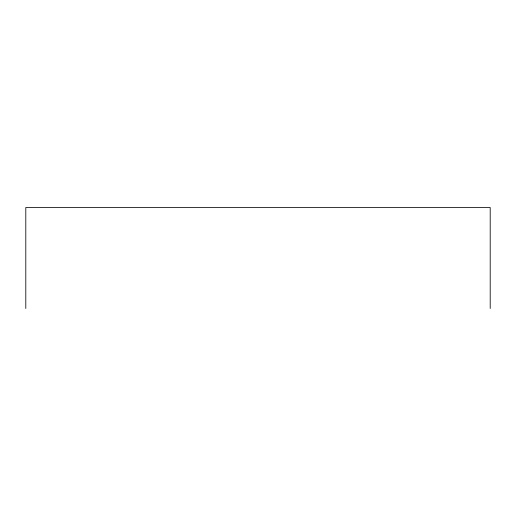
<?xml version="1.0" encoding="UTF-8"?>
<svg xmlns="http://www.w3.org/2000/svg" width="516" height="516" viewBox="0 0 516 516"><rect width="100%" height="100%" fill="white"/><g stroke="black" fill="none" stroke-linecap="round" stroke-linejoin="round"><path stroke-width="0.77" d="M490.2 308.478L490.2 207.522L25.8 207.522L25.8 308.478"/></g></svg>
